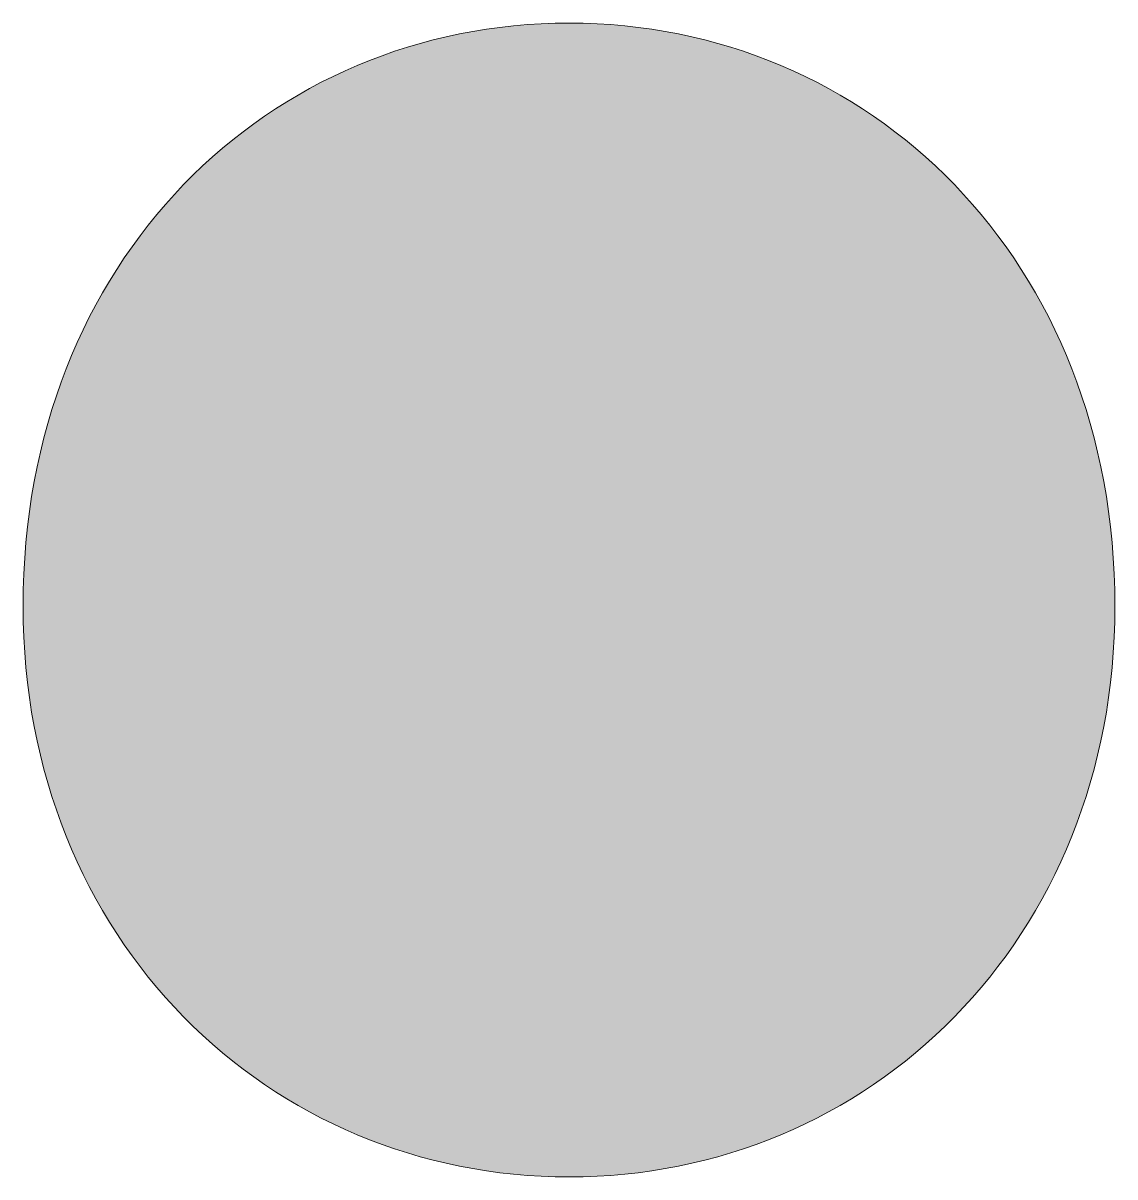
# Model space of a CAD drawing. Header units: millimetres. Extents: x -142 to 140, y -60 to 98.
# Drawn here: x -33.547 to -32.959, y 60.42 to 61.042 of the extents above; entities that cross this region are included whole.
import ezdxf

# ---------------------------------------------------------------- set-up
doc = ezdxf.new("R2010")
doc.units = ezdxf.units.MM
doc.header["$MEASUREMENT"] = 0
doc.layers.add('カット1(R255G0B0)', color=7, linetype='Continuous', lineweight=0)

# ---------------------------------------------------------------- blocks, each defined once
blk = doc.blocks.new('Block_3')
at = {"layer": 'カット1(R255G0B0)', "true_color": 0x000000, "transparency": 33554687}
h = blk.add_hatch(color=18, dxfattribs=at)
h.dxf.hatch_style = 2
edge = h.paths.add_edge_path()
edge.add_spline(control_points=[(-33.54713, 60.72773), (-33.54713, 60.91446), (-33.4145, 61.04192), (-33.25275, 61.04192), (-33.09118, 61.04192), (-32.95854, 60.91446), (-32.95854, 60.72773), (-32.95854, 60.54755), (-33.09118, 60.42008), (-33.25275, 60.42008), (-33.4145, 60.42008), (-33.54713, 60.54755), (-33.54713, 60.72773)], knot_values=[0, 0, 0, 0, 1, 1, 1, 2, 2, 2, 3, 3, 3, 4, 4, 4, 4], degree=3, periodic=0)
at = {"layer": 'カット1(R255G0B0)'}
blk.add_open_spline([(-33.54713, 60.72773), (-33.54713, 60.91446), (-33.4145, 61.04192), (-33.25275, 61.04192), (-33.09118, 61.04192), (-32.95854, 60.91446), (-32.95854, 60.72773), (-32.95854, 60.54755), (-33.09118, 60.42008), (-33.25275, 60.42008), (-33.4145, 60.42008), (-33.54713, 60.54755), (-33.54713, 60.72773)], degree=3, knots=[0, 0, 0, 0, 1, 1, 1, 2, 2, 2, 3, 3, 3, 4, 4, 4, 4], dxfattribs=at)
blk = doc.blocks.new('Block_2')
at = {"layer": 'カット1(R255G0B0)'}
blk.add_blockref('Block_3', (0, 0), dxfattribs=at)
blk = doc.blocks.new('Block_0')
at = {"layer": 'カット1(R255G0B0)'}
blk.add_blockref('Block_2', (0, 0), dxfattribs=at)

msp = doc.modelspace()

# ---------------------------------------------------------------- block references
at = {"layer": 'カット1(R255G0B0)'}
msp.add_blockref('Block_0', (0, 0), dxfattribs=at)

doc.saveas('drawing.dxf')
